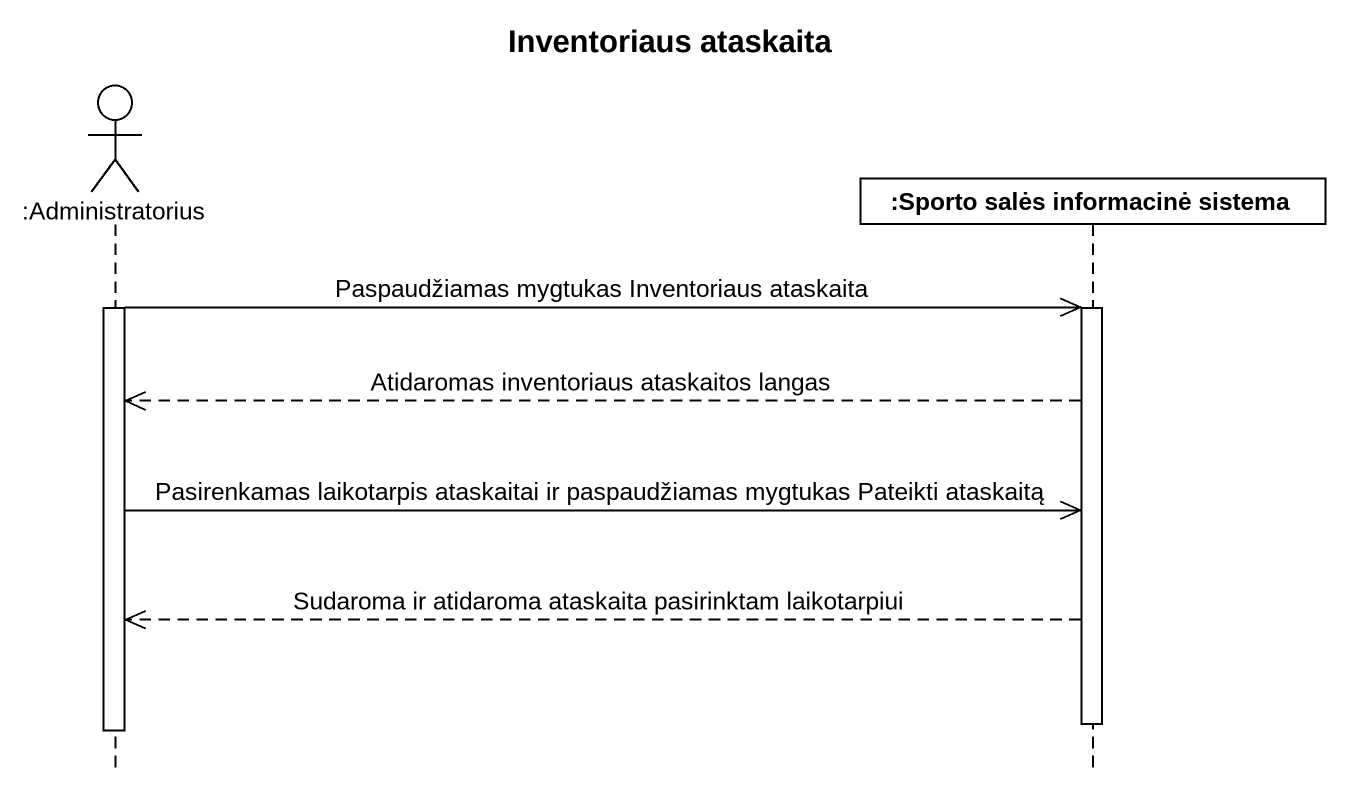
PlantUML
@startuml
title Inventoriaus ataskaita
hide footbox
actor ":Administratorius" as Administratorius
participant ":Sporto salės informacinė sistema" as Sporto_salės_informacinė

activate Administratorius
Administratorius ->> Sporto_salės_informacinė : Paspaudžiamas mygtukas Inventoriaus ataskaita
activate Sporto_salės_informacinė
Sporto_salės_informacinė -->> Administratorius : Atidaromas inventoriaus ataskaitos langas
Administratorius ->> Sporto_salės_informacinė : Pasirenkamas laikotarpis ataskaitai ir paspaudžiamas mygtukas Pateikti ataskaitą
Sporto_salės_informacinė -->> Administratorius : Sudaroma ir atidaroma ataskaita pasirinktam laikotarpiui
deactivate Sporto_salės_informacinė
deactivate Administratorius
@enduml
